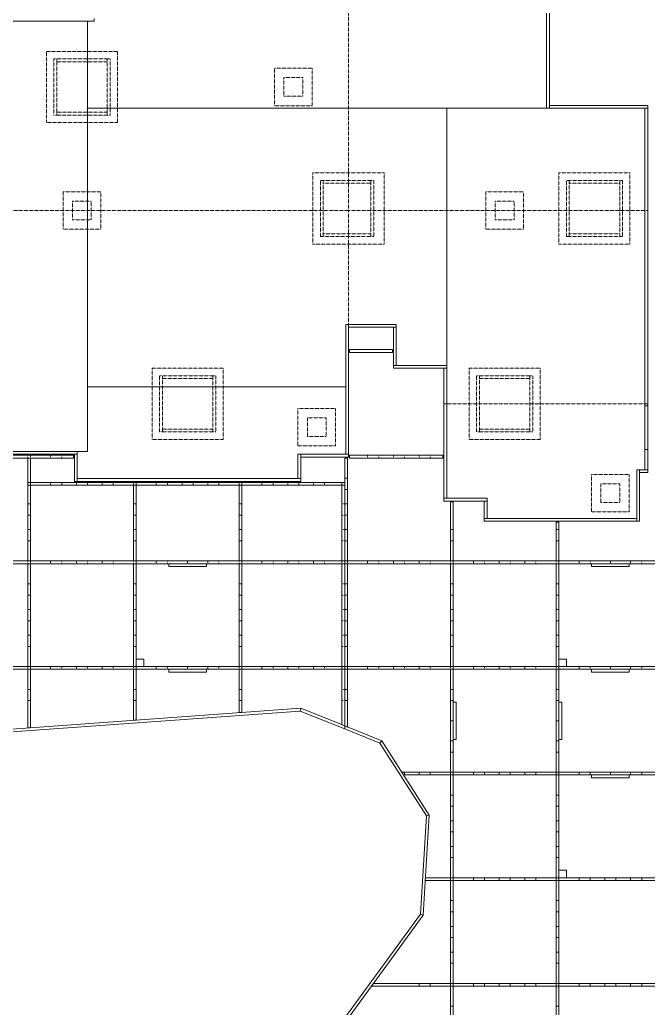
# Model space of a CAD drawing. Header units: millimetres. Extents: x -20225 to 19535, y -17853 to 10707.
# Drawn here: x -15776 to -12415, y -5013 to 274 of the extents above; entities that cross this region are included whole.
import ezdxf

# ---------------------------------------------------------------- set-up
doc = ezdxf.new("R2010")
doc.units = ezdxf.units.MM
doc.linetypes.add('HIDDEN', pattern=[1.905, 1.27, -0.635])

msp = doc.modelspace()

# ---------------------------------------------------------------- linework, layer by layer
at = {"linetype": 'Continuous', "lineweight": 15}
for p, q in [((-12959, 1000.7), (-12959, -199.3)), ((-12944, -199.3), (-12944, 1000.7)), ((-16003, 266.7), (-15378, 266.7)), ((-15413, -2035.3), (-15413, 266.7)), ((-15413, 266.7), (-15413, -199.3)), ((-15378, 266.7), (-15378, 281.7)), ((-15413, -199.3), (-15413, -1689.3)), ((-13493, -199.3), (-15413, -199.3)), ((-15413, -199.3), (-12959, -199.3)), ((-13493, -199.3), (-13493, -1575.3)), ((-12959, -199.3), (-13493, -199.3)), ((-12959, -199.3), (-12944, -199.3)), ((-12418, -184.3), (-12944, -184.3)), ((-12944, -184.3), (-12944, -199.3)), ((-12944, -199.3), (-12418, -199.3)), ((-12418, -199.3), (-12433, -199.3)), ((-12433, -199.3), (-12433, -1790.3)), ((-12418, -199.3), (-12418, -184.3)), ((-12418, -1790.3), (-12418, -199.3)), ((-14033, -1355.3), (-14033, -2050.3)), ((-14018, -1355.3), (-14033, -1355.3)), ((-14018, -2050.3), (-14018, -1355.3)), ((-14018, -1355.3), (-14018, -1370.3)), ((-13763, -1355.3), (-14018, -1355.3)), ((-14018, -1370.3), (-13763, -1370.3)), ((-13778, -1370.3), (-13778, -1575.3)), ((-13763, -1370.3), (-13778, -1370.3)), ((-13763, -1370.3), (-13763, -1355.3)), ((-13763, -1575.3), (-13763, -1370.3)), ((-13783, -1490.3), (-14013, -1490.3)), ((-14013, -1505.3), (-14013, -1490.3)), ((-14013, -1505.3), (-13783, -1505.3)), ((-13783, -1490.3), (-13783, -1505.3)), ((-13778, -1575.3), (-13763, -1575.3)), ((-13493, -1575.3), (-13778, -1575.3)), ((-13778, -1575.3), (-13778, -1590.3)), ((-13493, -1590.3), (-13493, -1575.3)), ((-13778, -1590.3), (-13493, -1590.3)), ((-13493, -1590.3), (-13508, -1590.3)), ((-13508, -1590.3), (-13508, -2285.3)), ((-13493, -2285.3), (-13493, -1590.3)), ((-15413, -1689.3), (-14033, -1689.3)), ((-15413, -1689.3), (-15413, -2035.3)), ((-12418, -1790.3), (-12433, -1790.3)), ((-12433, -1790.3), (-12433, -2025.3)), ((-12418, -2025.3), (-12418, -1790.3)), ((-15488, -2055.3), (-17138, -2055.3)), ((-15468, -2035.3), (-15838, -2035.3)), ((-15838, -2050.3), (-15468, -2050.3)), ((-15488, -2055.3), (-15488, -2070.3)), ((-15468, -2050.3), (-15483, -2050.3)), ((-15483, -2050.3), (-15483, -2195.3)), ((-15468, -2035.3), (-15413, -2035.3)), ((-15468, -2050.3), (-15468, -2035.3)), ((-15468, -2195.3), (-15468, -2050.3)), ((-14288, -2050.3), (-14288, -2180.3)), ((-14273, -2050.3), (-14288, -2050.3)), ((-14273, -2180.3), (-14273, -2050.3)), ((-14018, -2050.3), (-14273, -2050.3)), ((-14273, -2050.3), (-14273, -2065.3)), ((-14033, -2050.3), (-14018, -2050.3)), ((-14018, -2065.3), (-14018, -2050.3)), ((-14013, -2070.3), (-14013, -2055.3)), ((-13513, -2055.3), (-14013, -2055.3)), ((-13513, -2055.3), (-13513, -2070.3)), ((-12433, -2025.3), (-12418, -2025.3)), ((-12433, -2025.3), (-12433, -2133.3)), ((-12418, -2133.3), (-12418, -2025.3)), ((-17138, -2070.3), (-15488, -2070.3)), ((-15733, -2070.3), (-15733, -2200.3)), ((-15733, -2070.3), (-15718, -2070.3)), ((-15718, -2200.3), (-15718, -2070.3)), ((-14273, -2065.3), (-14018, -2065.3)), ((-14023, -2070.3), (-14038, -2070.3)), ((-14038, -2070.3), (-14038, -2620.3)), ((-14023, -2620.3), (-14023, -2070.3)), ((-14013, -2070.3), (-13513, -2070.3)), ((-12462, -2133.3), (-12477, -2133.3)), ((-12477, -2133.3), (-12477, -2408.3)), ((-12462, -2408.3), (-12462, -2133.3)), ((-12462, -2133.3), (-12462, -2148.3)), ((-12418, -2133.3), (-12462, -2133.3)), ((-12462, -2148.3), (-12418, -2148.3)), ((-12433, -2133.3), (-12418, -2133.3)), ((-12418, -2148.3), (-12418, -2133.3)), ((-15718, -2200.3), (-15733, -2200.3)), ((-14038, -2200.3), (-15733, -2200.3)), ((-15733, -2200.3), (-15733, -2215.3)), ((-15733, -2215.3), (-15733, -2620.3)), ((-15733, -2215.3), (-15718, -2215.3)), ((-15733, -2215.3), (-14038, -2215.3)), ((-15718, -2620.3), (-15718, -2215.3)), ((-15483, -2195.3), (-15468, -2195.3)), ((-14273, -2180.3), (-15468, -2180.3)), ((-15468, -2180.3), (-15468, -2195.3)), ((-15468, -2195.3), (-14273, -2195.3)), ((-15168, -2215.3), (-15153, -2215.3)), ((-15168, -2215.3), (-15168, -2620.3)), ((-15153, -2620.3), (-15153, -2215.3)), ((-14603, -2215.3), (-14588, -2215.3)), ((-14603, -2215.3), (-14603, -2620.3)), ((-14588, -2620.3), (-14588, -2215.3)), ((-14288, -2180.3), (-14273, -2180.3)), ((-14273, -2195.3), (-14273, -2180.3)), ((-14053, -2215.3), (-14038, -2215.3)), ((-14053, -2215.3), (-14053, -2620.3)), ((-14038, -2215.3), (-14038, -2200.3)), ((-14038, -2620.3), (-14038, -2215.3)), ((-13508, -2285.3), (-13493, -2285.3)), ((-13277, -2285.3), (-13508, -2285.3)), ((-13508, -2285.3), (-13508, -2300.3)), ((-13508, -2300.3), (-13277, -2300.3)), ((-13473, -2305.3), (-13458, -2305.3)), ((-13473, -2305.3), (-13473, -2620.3)), ((-13458, -2620.3), (-13458, -2305.3)), ((-13292, -2300.3), (-13292, -2393.3)), ((-13277, -2300.3), (-13292, -2300.3)), ((-13277, -2300.3), (-13277, -2285.3)), ((-13277, -2393.3), (-13277, -2300.3)), ((-13292, -2393.3), (-13277, -2393.3)), ((-13292, -2393.3), (-13292, -2408.3)), ((-12477, -2393.3), (-13292, -2393.3)), ((-13292, -2408.3), (-12477, -2408.3)), ((-12908, -2413.3), (-12908, -2620.3)), ((-12908, -2413.3), (-12893, -2413.3)), ((-12893, -2620.3), (-12893, -2413.3)), ((-12477, -2408.3), (-12477, -2393.3)), ((-12477, -2408.3), (-12462, -2408.3)), ((-14878, -2620.3), (-17138, -2620.3)), ((-17138, -2635.3), (-14878, -2635.3)), ((-15718, -2620.3), (-15733, -2620.3)), ((-15733, -2635.3), (-15718, -2635.3)), ((-15733, -2635.3), (-15733, -3185.3)), ((-15718, -3185.3), (-15718, -2635.3)), ((-15168, -2620.3), (-15153, -2620.3)), ((-15153, -2635.3), (-15168, -2635.3)), ((-15168, -2635.3), (-15168, -3185.3)), ((-15153, -3185.3), (-15153, -2635.3)), ((-14778, -2635.3), (-14978, -2635.3)), ((-14978, -2635.3), (-14978, -2650.3)), ((-14878, -2620.3), (-14878, -2635.3)), ((-14038, -2620.3), (-14878, -2620.3)), ((-14878, -2635.3), (-14038, -2635.3)), ((-14778, -2650.3), (-14778, -2635.3)), ((-14588, -2620.3), (-14603, -2620.3)), ((-14603, -2635.3), (-14588, -2635.3)), ((-14603, -2635.3), (-14603, -3185.3)), ((-14588, -3185.3), (-14588, -2635.3)), ((-14038, -2620.3), (-14053, -2620.3)), ((-14053, -2635.3), (-14053, -3185.3)), ((-14053, -2635.3), (-14038, -2635.3)), ((-14038, -2620.3), (-14023, -2620.3)), ((-14038, -2635.3), (-14038, -2620.3)), ((-12618, -2620.3), (-14038, -2620.3)), ((-14023, -2635.3), (-14038, -2635.3)), ((-14038, -2635.3), (-14038, -3185.3)), ((-14038, -2635.3), (-12618, -2635.3)), ((-14023, -3185.3), (-14023, -2635.3)), ((-13458, -2620.3), (-13473, -2620.3)), ((-13473, -2635.3), (-13473, -3185.3)), ((-13473, -2635.3), (-13458, -2635.3)), ((-13458, -3185.3), (-13458, -2635.3)), ((-12893, -2620.3), (-12908, -2620.3)), ((-12908, -2635.3), (-12908, -3185.3)), ((-12908, -2635.3), (-12893, -2635.3)), ((-12893, -3185.3), (-12893, -2635.3)), ((-12518, -2635.3), (-12718, -2635.3)), ((-12718, -2635.3), (-12718, -2650.3)), ((-10358, -2620.3), (-12618, -2620.3)), ((-12618, -2635.3), (-12618, -2620.3)), ((-12618, -2635.3), (-10358, -2635.3)), ((-12518, -2650.3), (-12518, -2635.3)), ((-14978, -2650.3), (-14778, -2650.3)), ((-12718, -2650.3), (-12518, -2650.3)), ((-15113, -3145.3), (-15153, -3145.3)), ((-15153, -3145.3), (-15153, -3185.3)), ((-15113, -3185.3), (-15113, -3145.3)), ((-12853, -3145.3), (-12893, -3145.3)), ((-12893, -3145.3), (-12893, -3185.3)), ((-12853, -3185.3), (-12853, -3145.3)), ((-14878, -3185.3), (-17138, -3185.3)), ((-17138, -3200.3), (-14878, -3200.3)), ((-15718, -3185.3), (-15733, -3185.3)), ((-15733, -3200.3), (-15718, -3200.3)), ((-15733, -3200.3), (-15733, -3513.9)), ((-15718, -3512.8), (-15718, -3200.3)), ((-15168, -3185.3), (-15153, -3185.3)), ((-15153, -3200.3), (-15168, -3200.3)), ((-15168, -3200.3), (-15168, -3472.9)), ((-15153, -3185.3), (-15113, -3185.3)), ((-15153, -3471.9), (-15153, -3200.3)), ((-14778, -3200.3), (-14978, -3200.3)), ((-14978, -3200.3), (-14978, -3215.3)), ((-14978, -3215.3), (-14778, -3215.3)), ((-14878, -3200.3), (-14878, -3185.3)), ((-14038, -3185.3), (-14878, -3185.3)), ((-14878, -3200.3), (-14038, -3200.3)), ((-14778, -3215.3), (-14778, -3200.3)), ((-14588, -3185.3), (-14603, -3185.3)), ((-14603, -3200.3), (-14588, -3200.3)), ((-14603, -3200.3), (-14603, -3432)), ((-14588, -3430.9), (-14588, -3200.3)), ((-14038, -3185.3), (-14053, -3185.3)), ((-14053, -3200.3), (-14038, -3200.3)), ((-14053, -3200.3), (-14053, -3497.2)), ((-14038, -3185.3), (-14023, -3185.3)), ((-14038, -3200.3), (-14038, -3185.3)), ((-12618, -3185.3), (-14038, -3185.3)), ((-14023, -3200.3), (-14038, -3200.3)), ((-14038, -3200.3), (-14038, -3503.2)), ((-14038, -3200.3), (-12618, -3200.3)), ((-14023, -3509.3), (-14023, -3200.3)), ((-13458, -3185.3), (-13473, -3185.3)), ((-13473, -3200.3), (-13458, -3200.3)), ((-13473, -3200.3), (-13473, -3475.3)), ((-13458, -3475.3), (-13458, -3200.3)), ((-12893, -3185.3), (-12908, -3185.3)), ((-12908, -3200.3), (-12908, -3475.3)), ((-12908, -3200.3), (-12893, -3200.3)), ((-12893, -3185.3), (-12853, -3185.3)), ((-12893, -3475.3), (-12893, -3200.3)), ((-12518, -3200.3), (-12718, -3200.3)), ((-12718, -3200.3), (-12718, -3215.3)), ((-12718, -3215.3), (-12518, -3215.3)), ((-12618, -3185.3), (-12618, -3200.3)), ((-10328, -3185.3), (-12618, -3185.3)), ((-12618, -3200.3), (-10328, -3200.3)), ((-12518, -3215.3), (-12518, -3200.3)), ((-13443, -3375.3), (-13458, -3375.3)), ((-13458, -3375.3), (-13458, -3575.3)), ((-13443, -3575.3), (-13443, -3375.3)), ((-12878, -3375.3), (-12893, -3375.3)), ((-12893, -3375.3), (-12893, -3575.3)), ((-12878, -3575.3), (-12878, -3375.3)), ((-16547.8, -3573), (-14273.5, -3408.1)), ((-16546.7, -3587.9), (-14275.9, -3423.3)), ((-14603, -3432), (-14588, -3430.9)), ((-14273.5, -3408.1), (-14275.9, -3423.3)), ((-14275.9, -3423.3), (-14038, -3519.4)), ((-14273.5, -3408.1), (-14038, -3503.2)), ((-15168, -3472.9), (-15153, -3471.9)), ((-13473, -3475.3), (-13458, -3475.3)), ((-13473, -3475.3), (-13473, -3750.3)), ((-13458, -3750.3), (-13458, -3475.3)), ((-12908, -3475.3), (-12893, -3475.3)), ((-12908, -3475.3), (-12908, -3750.3)), ((-12893, -3750.3), (-12893, -3475.3)), ((-15733, -3513.9), (-15718, -3512.8)), ((-14053, -3497.2), (-14038, -3503.2)), ((-14038, -3503.2), (-14023, -3509.3)), ((-14038, -3519.4), (-14038, -3503.2)), ((-14038, -3503.2), (-13840.6, -3583)), ((-14038, -3519.4), (-13850.6, -3595.1)), ((-13840.6, -3583), (-13850.6, -3595.1)), ((-13850.6, -3595.1), (-13601.6, -3984)), ((-13840.6, -3583), (-13586.3, -3980.1)), ((-13458, -3575.3), (-13443, -3575.3)), ((-12893, -3575.3), (-12878, -3575.3)), ((-13733.4, -3750.3), (-13723.8, -3765.3)), ((-12618, -3750.3), (-13733.4, -3750.3)), ((-13458, -3750.3), (-13473, -3750.3)), ((-12908, -3750.3), (-12893, -3750.3)), ((-12618, -3750.3), (-12618, -3765.3)), ((-10573, -3750.3), (-12618, -3750.3)), ((-13723.8, -3765.3), (-12618, -3765.3)), ((-13473, -3765.3), (-13458, -3765.3)), ((-13473, -3765.3), (-13473, -4315.3)), ((-13458, -4315.3), (-13458, -3765.3)), ((-12893, -3765.3), (-12908, -3765.3)), ((-12908, -3765.3), (-12908, -4315.3)), ((-12893, -4315.3), (-12893, -3765.3)), ((-12718, -3765.3), (-12718, -3780.3)), ((-12518, -3765.3), (-12718, -3765.3)), ((-12718, -3780.3), (-12518, -3780.3)), ((-12618, -3765.3), (-10573, -3765.3)), ((-12518, -3780.3), (-12518, -3765.3)), ((-13601.6, -3984), (-13633.7, -4509.5)), ((-13586.3, -3980.1), (-13619, -4514.8)), ((-13586.3, -3980.1), (-13601.6, -3984)), ((-12853, -4275.3), (-12893, -4275.3)), ((-12893, -4275.3), (-12893, -4315.3)), ((-12853, -4315.3), (-12853, -4275.3)), ((-13606.8, -4315.3), (-13607.7, -4330.3)), ((-13607.7, -4330.3), (-11063, -4330.3)), ((-11063, -4315.3), (-13606.8, -4315.3)), ((-13458, -4315.3), (-13473, -4315.3)), ((-13473, -4330.3), (-13458, -4330.3)), ((-13473, -4330.3), (-13473, -4880.3)), ((-13458, -4880.3), (-13458, -4330.3)), ((-12908, -4315.3), (-12893, -4315.3)), ((-12893, -4330.3), (-12908, -4330.3)), ((-12908, -4330.3), (-12908, -4880.3)), ((-12893, -4315.3), (-12853, -4315.3)), ((-12893, -4880.3), (-12893, -4330.3)), ((-13633.7, -4509.5), (-14726.1, -6010.3)), ((-13619, -4514.8), (-14707.5, -6010.3)), ((-13619, -4514.8), (-13633.7, -4509.5)), ((-13885, -4880.3), (-13895.9, -4895.3)), ((-13895.9, -4895.3), (-12008, -4895.3)), ((-12008, -4880.3), (-13885, -4880.3)), ((-13458, -4880.3), (-13473, -4880.3)), ((-13473, -4895.3), (-13458, -4895.3)), ((-13473, -4895.3), (-13473, -5445.3)), ((-13458, -5445.3), (-13458, -4895.3)), ((-12908, -4880.3), (-12893, -4880.3)), ((-12893, -4895.3), (-12908, -4895.3)), ((-12908, -4895.3), (-12908, -5445.3)), ((-12893, -5445.3), (-12893, -4895.3))]:
    msp.add_line(p, q, dxfattribs=at)
at = {"linetype": 'HIDDEN', "lineweight": 0}
for p, q in [((-14018, -745.3), (-14018, 479.7)), ((-15633, 104.7), (-15253, 104.7)), ((-15633, -275.3), (-15633, 104.7)), ((-15593, 64.7), (-15578, 64.7)), ((-15593, -235.3), (-15593, 64.7)), ((-15578, 64.7), (-15308, 64.7)), ((-15578, 49.7), (-15578, 64.7)), ((-15578, 64.7), (-15578, -235.3)), ((-15308, 64.7), (-15308, 49.7)), ((-15308, -235.3), (-15308, 64.7)), ((-15308, 64.7), (-15293, 64.7)), ((-15293, 64.7), (-15293, -235.3)), ((-15253, 104.7), (-15253, -275.3)), ((-15308, 49.7), (-15578, 49.7)), ((-14413, 14.7), (-14213, 14.7)), ((-14413, -185.3), (-14413, 14.7)), ((-14213, 14.7), (-14213, -185.3)), ((-14363, -135.3), (-14363, -35.3)), ((-14363, -35.3), (-14263, -35.3)), ((-14263, -35.3), (-14263, -135.3)), ((-14263, -135.3), (-14363, -135.3)), ((-14213, -185.3), (-14413, -185.3)), ((-15578, -235.3), (-15593, -235.3)), ((-15578, -235.3), (-15578, -220.3)), ((-15578, -220.3), (-15308, -220.3)), ((-15308, -235.3), (-15578, -235.3)), ((-15308, -220.3), (-15308, -235.3)), ((-15293, -235.3), (-15308, -235.3)), ((-15253, -275.3), (-15633, -275.3)), ((-14208, -545.3), (-13828, -545.3)), ((-14208, -925.3), (-14208, -545.3)), ((-13828, -545.3), (-13828, -925.3)), ((-12893, -925.3), (-12893, -545.3)), ((-12893, -545.3), (-12513, -545.3)), ((-12513, -545.3), (-12513, -925.3)), ((-14168, -885.3), (-14168, -585.3)), ((-14168, -585.3), (-14153, -585.3)), ((-14153, -600.3), (-14153, -585.3)), ((-14153, -585.3), (-13898, -585.3)), ((-14153, -585.3), (-14153, -885.3)), ((-13898, -600.3), (-14153, -600.3)), ((-13898, -585.3), (-13898, -600.3)), ((-13898, -585.3), (-13883, -585.3)), ((-13898, -885.3), (-13898, -585.3)), ((-13883, -585.3), (-13883, -885.3)), ((-12853, -585.3), (-12838, -585.3)), ((-12853, -885.3), (-12853, -585.3)), ((-12838, -585.3), (-12568, -585.3)), ((-12838, -600.3), (-12838, -585.3)), ((-12838, -585.3), (-12838, -885.3)), ((-12568, -600.3), (-12838, -600.3)), ((-12568, -585.3), (-12568, -600.3)), ((-12568, -885.3), (-12568, -585.3)), ((-12568, -585.3), (-12553, -585.3)), ((-12553, -585.3), (-12553, -885.3)), ((-15543, -645.3), (-15343, -645.3)), ((-15543, -845.3), (-15543, -645.3)), ((-15343, -645.3), (-15343, -845.3)), ((-13283, -845.3), (-13283, -645.3)), ((-13283, -645.3), (-13083, -645.3)), ((-13083, -645.3), (-13083, -845.3)), ((-15493, -795.3), (-15493, -695.3)), ((-15493, -695.3), (-15393, -695.3)), ((-15393, -695.3), (-15393, -795.3)), ((-13233, -695.3), (-13133, -695.3)), ((-13233, -795.3), (-13233, -695.3)), ((-13133, -695.3), (-13133, -795.3)), ((-16663, -745.3), (-14018, -745.3)), ((-12418, -745.3), (-14018, -745.3)), ((-14018, -1355.3), (-14018, -745.3)), ((-15343, -845.3), (-15543, -845.3)), ((-15393, -795.3), (-15493, -795.3)), ((-13083, -845.3), (-13283, -845.3)), ((-13133, -795.3), (-13233, -795.3)), ((-14153, -885.3), (-14168, -885.3)), ((-14153, -870.3), (-13898, -870.3)), ((-14153, -885.3), (-14153, -870.3)), ((-13898, -885.3), (-14153, -885.3)), ((-13898, -870.3), (-13898, -885.3)), ((-13883, -885.3), (-13898, -885.3)), ((-12838, -885.3), (-12853, -885.3)), ((-12838, -885.3), (-12838, -870.3)), ((-12838, -870.3), (-12568, -870.3)), ((-12568, -885.3), (-12838, -885.3)), ((-12568, -870.3), (-12568, -885.3)), ((-12553, -885.3), (-12568, -885.3)), ((-13828, -925.3), (-14208, -925.3)), ((-12513, -925.3), (-12893, -925.3)), ((-15068, -1590.3), (-14688, -1590.3)), ((-15068, -1970.3), (-15068, -1590.3)), ((-15028, -1630.3), (-15013, -1630.3)), ((-15028, -1930.3), (-15028, -1630.3)), ((-15013, -1645.3), (-15013, -1630.3)), ((-15013, -1630.3), (-14743, -1630.3)), ((-15013, -1630.3), (-15013, -1930.3)), ((-14743, -1630.3), (-14743, -1645.3)), ((-14743, -1630.3), (-14728, -1630.3)), ((-14743, -1930.3), (-14743, -1630.3)), ((-14728, -1630.3), (-14728, -1930.3)), ((-14688, -1590.3), (-14688, -1970.3)), ((-13373, -1590.3), (-12993, -1590.3)), ((-13373, -1970.3), (-13373, -1590.3)), ((-13333, -1930.3), (-13333, -1630.3)), ((-13333, -1630.3), (-13318, -1630.3)), ((-13318, -1645.3), (-13318, -1630.3)), ((-13318, -1630.3), (-13048, -1630.3)), ((-13318, -1630.3), (-13318, -1930.3)), ((-13048, -1630.3), (-13048, -1645.3)), ((-13048, -1930.3), (-13048, -1630.3)), ((-13048, -1630.3), (-13033, -1630.3)), ((-13033, -1630.3), (-13033, -1930.3)), ((-12993, -1590.3), (-12993, -1970.3)), ((-14743, -1645.3), (-15013, -1645.3)), ((-13048, -1645.3), (-13318, -1645.3)), ((-13508, -1780.3), (-12418, -1780.3)), ((-14288, -1805.3), (-14088, -1805.3)), ((-14288, -2005.3), (-14288, -1805.3)), ((-14088, -1805.3), (-14088, -2005.3)), ((-14238, -1955.3), (-14238, -1855.3)), ((-14238, -1855.3), (-14138, -1855.3)), ((-14138, -1855.3), (-14138, -1955.3)), ((-15013, -1930.3), (-15028, -1930.3)), ((-15013, -1930.3), (-15013, -1915.3)), ((-15013, -1915.3), (-14743, -1915.3)), ((-14743, -1930.3), (-15013, -1930.3)), ((-14743, -1915.3), (-14743, -1930.3)), ((-14728, -1930.3), (-14743, -1930.3)), ((-14138, -1955.3), (-14238, -1955.3)), ((-13318, -1930.3), (-13333, -1930.3)), ((-13318, -1930.3), (-13318, -1915.3)), ((-13318, -1915.3), (-13048, -1915.3)), ((-13048, -1930.3), (-13318, -1930.3)), ((-13048, -1915.3), (-13048, -1930.3)), ((-13033, -1930.3), (-13048, -1930.3)), ((-14688, -1970.3), (-15068, -1970.3)), ((-14088, -2005.3), (-14288, -2005.3)), ((-12993, -1970.3), (-13373, -1970.3)), ((-15733, -2070.3), (-15733, -2055.3)), ((-15718, -2055.3), (-15718, -2070.3)), ((-15610.5, -2055.3), (-15610.5, -2070.3)), ((-15550.5, -2070.3), (-15550.5, -2055.3)), ((-13915.5, -2055.3), (-13915.5, -2070.3)), ((-13855.5, -2070.3), (-13855.5, -2055.3)), ((-13778, -2055.3), (-13778, -2070.3)), ((-13718, -2070.3), (-13718, -2055.3)), ((-13640.5, -2055.3), (-13640.5, -2070.3)), ((-13580.5, -2070.3), (-13580.5, -2055.3)), ((-12718, -2358.3), (-12718, -2158.3)), ((-12718, -2158.3), (-12518, -2158.3)), ((-12518, -2158.3), (-12518, -2358.3)), ((-15718, -2215.3), (-15718, -2200.3)), ((-15610.5, -2200.3), (-15610.5, -2215.3)), ((-15550.5, -2215.3), (-15550.5, -2200.3)), ((-15473, -2200.3), (-15473, -2215.3)), ((-15413, -2215.3), (-15413, -2200.3)), ((-15335.5, -2200.3), (-15335.5, -2215.3)), ((-15275.5, -2215.3), (-15275.5, -2200.3)), ((-15168, -2200.3), (-15168, -2215.3)), ((-15153, -2215.3), (-15153, -2200.3)), ((-15045.5, -2200.3), (-15045.5, -2215.3)), ((-14985.5, -2215.3), (-14985.5, -2200.3)), ((-14908, -2200.3), (-14908, -2215.3)), ((-14848, -2215.3), (-14848, -2200.3)), ((-14770.5, -2200.3), (-14770.5, -2215.3)), ((-14710.5, -2215.3), (-14710.5, -2200.3)), ((-14603, -2200.3), (-14603, -2215.3)), ((-14588, -2215.3), (-14588, -2200.3)), ((-14480.5, -2200.3), (-14480.5, -2215.3)), ((-14420.5, -2215.3), (-14420.5, -2200.3)), ((-14343, -2200.3), (-14343, -2215.3)), ((-14283, -2215.3), (-14283, -2200.3)), ((-14205.5, -2200.3), (-14205.5, -2215.3)), ((-14145.5, -2215.3), (-14145.5, -2200.3)), ((-14053, -2215.3), (-14053, -2200.3)), ((-14023, -2177.8), (-14038, -2177.8)), ((-12668, -2308.3), (-12668, -2208.3)), ((-12668, -2208.3), (-12568, -2208.3)), ((-12568, -2208.3), (-12568, -2308.3)), ((-14038, -2237.8), (-14023, -2237.8)), ((-15718, -2315.3), (-15733, -2315.3)), ((-15153, -2315.3), (-15168, -2315.3)), ((-14588, -2315.3), (-14603, -2315.3)), ((-14038, -2315.3), (-14053, -2315.3)), ((-14023, -2315.3), (-14038, -2315.3)), ((-12568, -2308.3), (-12668, -2308.3)), ((-15733, -2375.3), (-15718, -2375.3)), ((-15168, -2375.3), (-15153, -2375.3)), ((-14603, -2375.3), (-14588, -2375.3)), ((-14053, -2375.3), (-14038, -2375.3)), ((-14038, -2375.3), (-14023, -2375.3)), ((-12518, -2358.3), (-12718, -2358.3)), ((-15718, -2452.8), (-15733, -2452.8)), ((-15153, -2452.8), (-15168, -2452.8)), ((-14588, -2452.8), (-14603, -2452.8)), ((-14038, -2452.8), (-14053, -2452.8)), ((-14023, -2452.8), (-14038, -2452.8)), ((-13458, -2452.8), (-13473, -2452.8)), ((-12893, -2452.8), (-12908, -2452.8)), ((-15733, -2512.8), (-15718, -2512.8)), ((-15168, -2512.8), (-15153, -2512.8)), ((-14603, -2512.8), (-14588, -2512.8)), ((-14053, -2512.8), (-14038, -2512.8)), ((-14038, -2512.8), (-14023, -2512.8)), ((-13473, -2512.8), (-13458, -2512.8)), ((-12908, -2512.8), (-12893, -2512.8)), ((-15733, -2635.3), (-15733, -2620.3)), ((-15718, -2620.3), (-15718, -2635.3)), ((-15610.5, -2620.3), (-15610.5, -2635.3)), ((-15550.5, -2635.3), (-15550.5, -2620.3)), ((-15473, -2620.3), (-15473, -2635.3)), ((-15413, -2635.3), (-15413, -2620.3)), ((-15335.5, -2620.3), (-15335.5, -2635.3)), ((-15275.5, -2635.3), (-15275.5, -2620.3)), ((-15168, -2635.3), (-15168, -2620.3)), ((-15153, -2620.3), (-15153, -2635.3)), ((-15045.5, -2620.3), (-15045.5, -2635.3)), ((-14985.5, -2635.3), (-14985.5, -2620.3)), ((-14770.5, -2620.3), (-14770.5, -2635.3)), ((-14710.5, -2635.3), (-14710.5, -2620.3)), ((-14603, -2635.3), (-14603, -2620.3)), ((-14588, -2620.3), (-14588, -2635.3)), ((-14480.5, -2620.3), (-14480.5, -2635.3)), ((-14420.5, -2635.3), (-14420.5, -2620.3)), ((-14343, -2620.3), (-14343, -2635.3)), ((-14283, -2635.3), (-14283, -2620.3)), ((-14205.5, -2620.3), (-14205.5, -2635.3)), ((-14145.5, -2635.3), (-14145.5, -2620.3)), ((-14053, -2620.3), (-14053, -2635.3)), ((-14023, -2620.3), (-14023, -2635.3)), ((-13915.5, -2620.3), (-13915.5, -2635.3)), ((-13855.5, -2635.3), (-13855.5, -2620.3)), ((-13778, -2620.3), (-13778, -2635.3)), ((-13718, -2635.3), (-13718, -2620.3)), ((-13640.5, -2620.3), (-13640.5, -2635.3)), ((-13580.5, -2635.3), (-13580.5, -2620.3)), ((-13473, -2635.3), (-13473, -2620.3)), ((-13458, -2620.3), (-13458, -2635.3)), ((-13350.5, -2620.3), (-13350.5, -2635.3)), ((-13290.5, -2635.3), (-13290.5, -2620.3)), ((-13213, -2620.3), (-13213, -2635.3)), ((-13153, -2635.3), (-13153, -2620.3)), ((-13075.5, -2620.3), (-13075.5, -2635.3)), ((-13015.5, -2635.3), (-13015.5, -2620.3)), ((-12908, -2635.3), (-12908, -2620.3)), ((-12893, -2620.3), (-12893, -2635.3)), ((-12785.5, -2620.3), (-12785.5, -2635.3)), ((-12725.5, -2635.3), (-12725.5, -2620.3)), ((-12510.5, -2620.3), (-12510.5, -2635.3)), ((-12450.5, -2635.3), (-12450.5, -2620.3)), ((-15718, -2742.8), (-15733, -2742.8)), ((-15153, -2742.8), (-15168, -2742.8)), ((-14588, -2742.8), (-14603, -2742.8)), ((-14038, -2742.8), (-14053, -2742.8)), ((-14023, -2742.8), (-14038, -2742.8)), ((-13458, -2742.8), (-13473, -2742.8)), ((-12893, -2742.8), (-12908, -2742.8)), ((-15733, -2802.8), (-15718, -2802.8)), ((-15168, -2802.8), (-15153, -2802.8)), ((-14603, -2802.8), (-14588, -2802.8)), ((-14053, -2802.8), (-14038, -2802.8)), ((-14038, -2802.8), (-14023, -2802.8)), ((-13473, -2802.8), (-13458, -2802.8)), ((-12908, -2802.8), (-12893, -2802.8)), ((-15718, -2880.3), (-15733, -2880.3)), ((-15153, -2880.3), (-15168, -2880.3)), ((-14588, -2880.3), (-14603, -2880.3)), ((-14038, -2880.3), (-14053, -2880.3)), ((-14023, -2880.3), (-14038, -2880.3)), ((-13458, -2880.3), (-13473, -2880.3)), ((-12893, -2880.3), (-12908, -2880.3)), ((-15733, -2940.3), (-15718, -2940.3)), ((-15168, -2940.3), (-15153, -2940.3)), ((-14603, -2940.3), (-14588, -2940.3)), ((-14053, -2940.3), (-14038, -2940.3)), ((-14038, -2940.3), (-14023, -2940.3)), ((-13473, -2940.3), (-13458, -2940.3)), ((-12908, -2940.3), (-12893, -2940.3)), ((-15718, -3017.8), (-15733, -3017.8)), ((-15153, -3017.8), (-15168, -3017.8)), ((-14588, -3017.8), (-14603, -3017.8)), ((-14038, -3017.8), (-14053, -3017.8)), ((-14023, -3017.8), (-14038, -3017.8)), ((-13458, -3017.8), (-13473, -3017.8)), ((-12893, -3017.8), (-12908, -3017.8)), ((-15733, -3077.8), (-15718, -3077.8)), ((-15168, -3077.8), (-15153, -3077.8)), ((-14603, -3077.8), (-14588, -3077.8)), ((-14053, -3077.8), (-14038, -3077.8)), ((-14038, -3077.8), (-14023, -3077.8)), ((-13473, -3077.8), (-13458, -3077.8)), ((-12908, -3077.8), (-12893, -3077.8)), ((-15733, -3200.3), (-15733, -3185.3)), ((-15718, -3185.3), (-15718, -3200.3)), ((-15610.5, -3185.3), (-15610.5, -3200.3)), ((-15550.5, -3200.3), (-15550.5, -3185.3)), ((-15473, -3185.3), (-15473, -3200.3)), ((-15413, -3200.3), (-15413, -3185.3)), ((-15335.5, -3185.3), (-15335.5, -3200.3)), ((-15275.5, -3200.3), (-15275.5, -3185.3)), ((-15168, -3200.3), (-15168, -3185.3)), ((-15153, -3185.3), (-15153, -3200.3)), ((-15045.5, -3185.3), (-15045.5, -3200.3)), ((-14985.5, -3200.3), (-14985.5, -3185.3)), ((-14770.5, -3185.3), (-14770.5, -3200.3)), ((-14710.5, -3200.3), (-14710.5, -3185.3)), ((-14603, -3200.3), (-14603, -3185.3)), ((-14588, -3185.3), (-14588, -3200.3)), ((-14480.5, -3185.3), (-14480.5, -3200.3)), ((-14420.5, -3200.3), (-14420.5, -3185.3)), ((-14343, -3185.3), (-14343, -3200.3)), ((-14283, -3200.3), (-14283, -3185.3)), ((-14205.5, -3185.3), (-14205.5, -3200.3)), ((-14145.5, -3200.3), (-14145.5, -3185.3)), ((-14053, -3185.3), (-14053, -3200.3)), ((-14023, -3185.3), (-14023, -3200.3)), ((-13915.5, -3185.3), (-13915.5, -3200.3)), ((-13855.5, -3200.3), (-13855.5, -3185.3)), ((-13778, -3185.3), (-13778, -3200.3)), ((-13718, -3200.3), (-13718, -3185.3)), ((-13640.5, -3185.3), (-13640.5, -3200.3)), ((-13580.5, -3200.3), (-13580.5, -3185.3)), ((-13473, -3200.3), (-13473, -3185.3)), ((-13458, -3185.3), (-13458, -3200.3)), ((-13350.5, -3185.3), (-13350.5, -3200.3)), ((-13290.5, -3200.3), (-13290.5, -3185.3)), ((-13213, -3185.3), (-13213, -3200.3)), ((-13153, -3200.3), (-13153, -3185.3)), ((-13075.5, -3185.3), (-13075.5, -3200.3)), ((-13015.5, -3200.3), (-13015.5, -3185.3)), ((-12908, -3200.3), (-12908, -3185.3)), ((-12893, -3185.3), (-12893, -3200.3)), ((-12785.5, -3185.3), (-12785.5, -3200.3)), ((-12725.5, -3200.3), (-12725.5, -3185.3)), ((-12510.5, -3185.3), (-12510.5, -3200.3)), ((-12450.5, -3200.3), (-12450.5, -3185.3)), ((-15718, -3307.8), (-15733, -3307.8)), ((-15153, -3307.8), (-15168, -3307.8)), ((-14588, -3307.8), (-14603, -3307.8)), ((-14038, -3307.8), (-14053, -3307.8)), ((-14023, -3307.8), (-14038, -3307.8)), ((-13458, -3307.8), (-13473, -3307.8)), ((-12893, -3307.8), (-12908, -3307.8)), ((-15733, -3367.8), (-15718, -3367.8)), ((-15168, -3367.8), (-15153, -3367.8)), ((-14603, -3367.8), (-14588, -3367.8)), ((-14053, -3367.8), (-14038, -3367.8)), ((-14038, -3367.8), (-14023, -3367.8)), ((-13473, -3367.8), (-13458, -3367.8)), ((-12908, -3367.8), (-12893, -3367.8)), ((-13458, -3582.8), (-13473, -3582.8)), ((-12893, -3582.8), (-12908, -3582.8)), ((-13473, -3642.8), (-13458, -3642.8)), ((-12908, -3642.8), (-12893, -3642.8)), ((-13718, -3765.3), (-13718, -3750.3)), ((-13640.5, -3750.3), (-13640.5, -3765.3)), ((-13580.5, -3765.3), (-13580.5, -3750.3)), ((-13473, -3765.3), (-13473, -3750.3)), ((-13458, -3750.3), (-13458, -3765.3)), ((-13350.5, -3750.3), (-13350.5, -3765.3)), ((-13290.5, -3765.3), (-13290.5, -3750.3)), ((-13213, -3750.3), (-13213, -3765.3)), ((-13153, -3765.3), (-13153, -3750.3)), ((-13075.5, -3750.3), (-13075.5, -3765.3)), ((-13015.5, -3765.3), (-13015.5, -3750.3)), ((-12908, -3765.3), (-12908, -3750.3)), ((-12893, -3750.3), (-12893, -3765.3)), ((-12785.5, -3750.3), (-12785.5, -3765.3)), ((-12725.5, -3765.3), (-12725.5, -3750.3)), ((-12510.5, -3750.3), (-12510.5, -3765.3)), ((-12450.5, -3765.3), (-12450.5, -3750.3)), ((-13458, -3872.8), (-13473, -3872.8)), ((-12893, -3872.8), (-12908, -3872.8)), ((-13473, -3932.8), (-13458, -3932.8)), ((-12908, -3932.8), (-12893, -3932.8)), ((-13458, -4010.3), (-13473, -4010.3)), ((-12893, -4010.3), (-12908, -4010.3)), ((-13473, -4070.3), (-13458, -4070.3)), ((-12908, -4070.3), (-12893, -4070.3)), ((-13458, -4147.8), (-13473, -4147.8)), ((-12893, -4147.8), (-12908, -4147.8)), ((-13473, -4207.8), (-13458, -4207.8)), ((-12908, -4207.8), (-12893, -4207.8)), ((-13473, -4330.3), (-13473, -4315.3)), ((-13458, -4315.3), (-13458, -4330.3)), ((-13350.5, -4315.3), (-13350.5, -4330.3)), ((-13290.5, -4330.3), (-13290.5, -4315.3)), ((-13213, -4315.3), (-13213, -4330.3)), ((-13153, -4330.3), (-13153, -4315.3)), ((-13075.5, -4315.3), (-13075.5, -4330.3)), ((-13015.5, -4330.3), (-13015.5, -4315.3)), ((-12908, -4330.3), (-12908, -4315.3)), ((-12893, -4315.3), (-12893, -4330.3)), ((-12785.5, -4315.3), (-12785.5, -4330.3)), ((-12725.5, -4330.3), (-12725.5, -4315.3)), ((-12648, -4315.3), (-12648, -4330.3)), ((-12588, -4330.3), (-12588, -4315.3)), ((-12510.5, -4315.3), (-12510.5, -4330.3)), ((-12450.5, -4330.3), (-12450.5, -4315.3)), ((-13458, -4437.8), (-13473, -4437.8)), ((-12893, -4437.8), (-12908, -4437.8)), ((-13473, -4497.8), (-13458, -4497.8)), ((-12908, -4497.8), (-12893, -4497.8)), ((-13458, -4575.3), (-13473, -4575.3)), ((-12893, -4575.3), (-12908, -4575.3)), ((-13473, -4635.3), (-13458, -4635.3)), ((-12908, -4635.3), (-12893, -4635.3)), ((-13458, -4712.8), (-13473, -4712.8)), ((-12893, -4712.8), (-12908, -4712.8)), ((-13473, -4772.8), (-13458, -4772.8)), ((-12908, -4772.8), (-12893, -4772.8)), ((-13640.5, -4880.3), (-13640.5, -4895.3)), ((-13580.5, -4895.3), (-13580.5, -4880.3)), ((-13473, -4895.3), (-13473, -4880.3)), ((-13458, -4880.3), (-13458, -4895.3)), ((-13350.5, -4880.3), (-13350.5, -4895.3)), ((-13290.5, -4895.3), (-13290.5, -4880.3)), ((-13213, -4880.3), (-13213, -4895.3)), ((-13153, -4895.3), (-13153, -4880.3)), ((-13075.5, -4880.3), (-13075.5, -4895.3)), ((-13015.5, -4895.3), (-13015.5, -4880.3)), ((-12908, -4895.3), (-12908, -4880.3)), ((-12893, -4880.3), (-12893, -4895.3)), ((-12785.5, -4880.3), (-12785.5, -4895.3)), ((-12725.5, -4895.3), (-12725.5, -4880.3)), ((-12648, -4880.3), (-12648, -4895.3)), ((-12588, -4895.3), (-12588, -4880.3)), ((-12510.5, -4880.3), (-12510.5, -4895.3)), ((-12450.5, -4895.3), (-12450.5, -4880.3)), ((-13458, -5002.8), (-13473, -5002.8)), ((-12893, -5002.8), (-12908, -5002.8))]:
    msp.add_line(p, q, dxfattribs=at)

doc.saveas('drawing.dxf')
